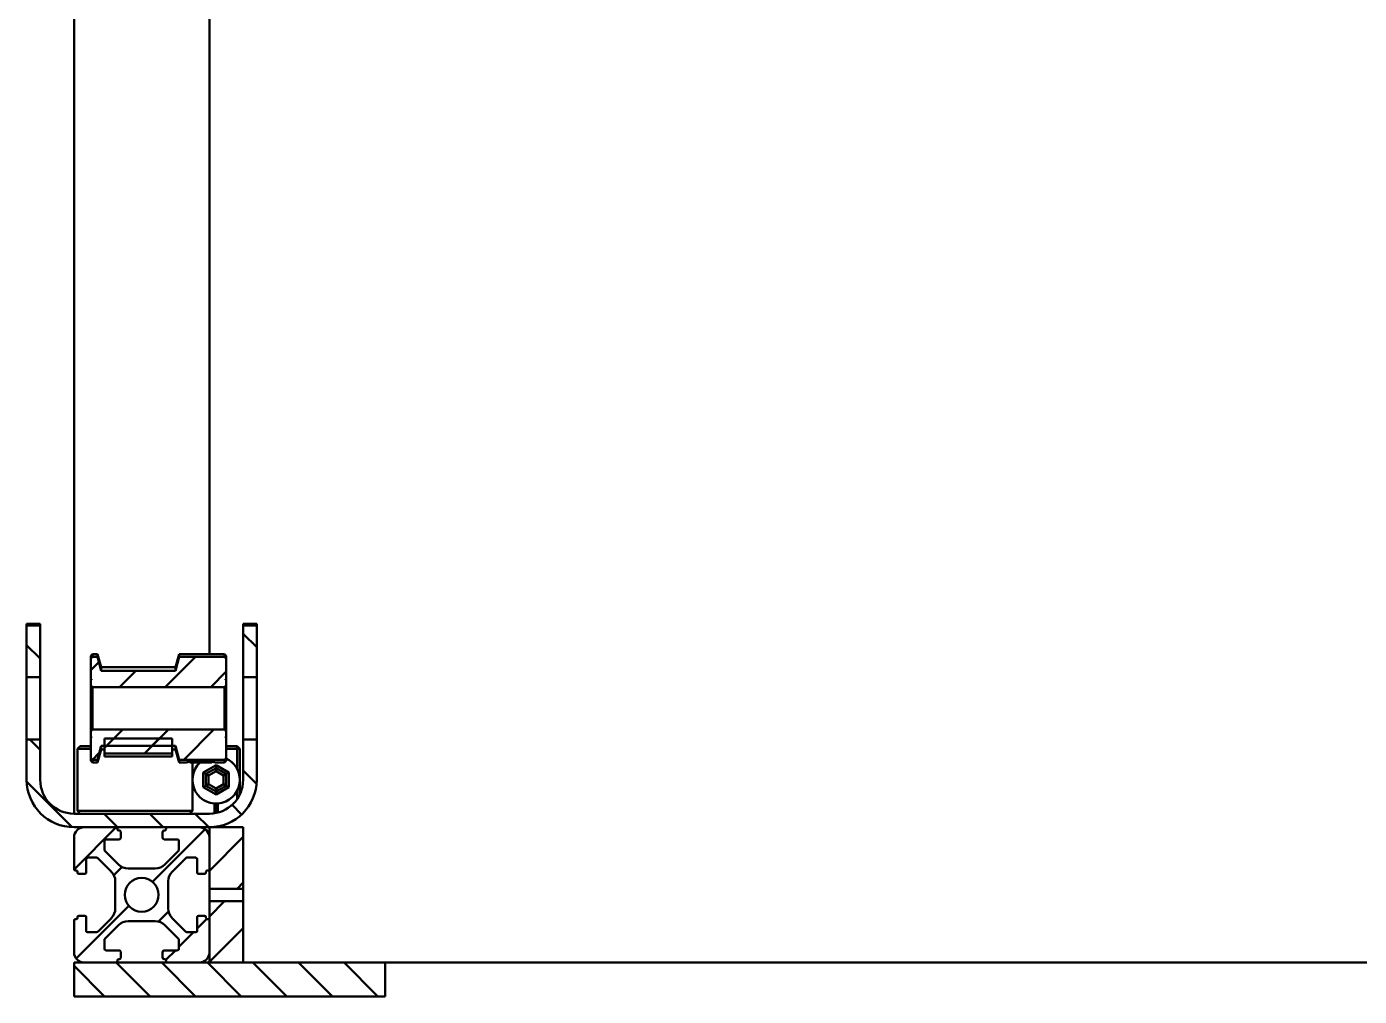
# Model space of a CAD drawing. Header units: millimetres. Extents: x -1615 to 4166, y 5 to 3174.
# Drawn here: x 1399.1 to 1530.4, y 1894.4 to 1990 of the extents above; entities that cross this region are included whole.
import ezdxf

# ---------------------------------------------------------------- set-up
doc = ezdxf.new("R2010")
doc.units = ezdxf.units.MM
doc.header["$LTSCALE"] = 0.25
doc.layers.add('Net dam', color=7, linetype='Continuous', lineweight=50)
pattern_1 = [(45, (1194.741, 1787.6924), (-2.245064, 2.245064), [])]
pattern_2 = [(135, (1194.741, 1787.6924), (-2.245064, -2.245064), [])]

msp = doc.modelspace()

# ---------------------------------------------------------------- hatches: boundary and pattern name
at = {"layer": 'Net dam'}
h = msp.add_hatch(dxfattribs=at)
h.set_pattern_fill('ANSI31', color=256, angle=90, style=0)
h.set_pattern_definition(pattern_2)
h.paths.add_polyline_path([(1399.131, 1925.896), (1400.465, 1925.896), (1400.465, 1930.983), (1399.131, 1930.983)], flags=0)
h = msp.add_hatch(dxfattribs=at)
h.set_pattern_fill('ANSI31', color=256, angle=90, style=0)
h.set_pattern_definition(pattern_2)
h.paths.add_polyline_path([(1421.798, 1930.983), (1420.465, 1930.983), (1420.465, 1925.896), (1421.798, 1925.896)], flags=0)
h = msp.add_hatch(dxfattribs=at)
h.set_pattern_fill('ANSI31', color=256, style=0)
h.set_pattern_definition(pattern_1)
edge = h.paths.add_edge_path(flags=0)
edge.add_line((1418.631, 1927.885), (1414.144, 1927.885))
edge.add_spline(control_points=[(1414.144, 1927.885), (1414.026, 1927.425), (1413.911, 1926.964), (1413.798, 1926.503)], knot_values=[0.0103388, 0.0103388, 0.0103388, 0.0103388, 0.0124744, 0.0124744, 0.0124744, 0.0124744], weights=[1, 1, 1, 1], degree=3, periodic=0)
edge.add_line((1413.798, 1926.503), (1413.798, 1926.519))
edge.add_line((1413.798, 1926.519), (1406.465, 1926.519))
edge.add_line((1406.465, 1926.519), (1406.465, 1926.503))
edge.add_spline(control_points=[(1406.465, 1926.503), (1406.352, 1926.964), (1406.236, 1927.425), (1406.119, 1927.885)], knot_values=[0.0236315, 0.0236315, 0.0236315, 0.0236315, 0.0257506, 0.0257506, 0.0257506, 0.0257506], weights=[1, 1, 1, 1], degree=3, periodic=0)
edge.add_line((1406.119, 1927.885), (1405.631, 1927.885))
edge.add_spline(control_points=[(1405.631, 1927.885), (1405.576, 1927.826), (1405.52, 1927.768), (1405.465, 1927.709)], knot_values=[0.0137339, 0.0137339, 0.0137339, 0.0137339, 0.0140973, 0.0140973, 0.0140973, 0.0140973], weights=[1, 1, 1, 1], degree=3, periodic=0)
edge.add_line((1405.465, 1927.709), (1405.465, 1925.705))
edge.add_line((1405.465, 1925.705), (1405.531, 1925.705))
edge.add_line((1405.531, 1925.705), (1405.531, 1925.628))
edge.add_line((1405.531, 1925.628), (1405.465, 1925.628))
edge.add_line((1405.465, 1925.628), (1405.465, 1925.11))
edge.add_spline(control_points=[(1405.465, 1925.11), (1405.521, 1925.04), (1405.577, 1924.971), (1405.631, 1924.9)], knot_values=[0.00756, 0.00756, 0.00756, 0.00756, 0.0079628, 0.0079628, 0.0079628, 0.0079628], weights=[1, 1, 1, 1], degree=3, periodic=0)
edge.add_line((1405.631, 1924.9), (1418.631, 1924.9))
edge.add_spline(control_points=[(1418.631, 1924.9), (1418.686, 1924.971), (1418.742, 1925.04), (1418.798, 1925.11)], knot_values=[0.0150009, 0.0150009, 0.0150009, 0.0150009, 0.0154025, 0.0154025, 0.0154025, 0.0154025], weights=[1, 1, 1, 1], degree=3, periodic=0)
edge.add_line((1418.798, 1925.11), (1418.798, 1925.628))
edge.add_line((1418.798, 1925.628), (1418.731, 1925.628))
edge.add_line((1418.731, 1925.628), (1418.731, 1925.705))
edge.add_line((1418.731, 1925.705), (1418.798, 1925.705))
edge.add_line((1418.798, 1925.705), (1418.798, 1927.709))
edge.add_spline(control_points=[(1418.798, 1927.709), (1418.743, 1927.768), (1418.687, 1927.826), (1418.631, 1927.885)], knot_values=[0.0323629, 0.0323629, 0.0323629, 0.0323629, 0.0327253, 0.0327253, 0.0327253, 0.0327253], weights=[1, 1, 1, 1], degree=3, periodic=0)
h = msp.add_hatch(dxfattribs=at)
h.set_pattern_fill('ANSI31', color=256, style=0)
h.set_pattern_definition(pattern_1)
edge = h.paths.add_edge_path(flags=0)
edge.add_line((1413.798, 1919.118), (1413.798, 1919.134))
edge.add_spline(control_points=[(1413.798, 1919.134), (1413.911, 1918.673), (1414.026, 1918.212), (1414.144, 1917.752)], knot_values=[0.0236315, 0.0236315, 0.0236315, 0.0236315, 0.0257506, 0.0257506, 0.0257506, 0.0257506], weights=[1, 1, 1, 1], degree=3, periodic=0)
edge.add_line((1414.144, 1917.752), (1418.631, 1917.752))
edge.add_spline(control_points=[(1418.631, 1917.752), (1418.687, 1917.811), (1418.743, 1917.869), (1418.798, 1917.928)], knot_values=[0.0137339, 0.0137339, 0.0137339, 0.0137339, 0.0140973, 0.0140973, 0.0140973, 0.0140973], weights=[1, 1, 1, 1], degree=3, periodic=0)
edge.add_line((1418.798, 1917.928), (1418.798, 1919.932))
edge.add_line((1418.798, 1919.932), (1418.731, 1919.932))
edge.add_line((1418.731, 1919.932), (1418.731, 1920.009))
edge.add_line((1418.731, 1920.009), (1418.798, 1920.009))
edge.add_line((1418.798, 1920.009), (1418.798, 1920.527))
edge.add_spline(control_points=[(1418.798, 1920.527), (1418.742, 1920.597), (1418.686, 1920.666), (1418.631, 1920.737)], knot_values=[0.00756, 0.00756, 0.00756, 0.00756, 0.0079628, 0.0079628, 0.0079628, 0.0079628], weights=[1, 1, 1, 1], degree=3, periodic=0)
edge.add_line((1418.631, 1920.737), (1405.631, 1920.737))
edge.add_spline(control_points=[(1405.631, 1920.737), (1405.577, 1920.666), (1405.521, 1920.597), (1405.465, 1920.527)], knot_values=[0.0150009, 0.0150009, 0.0150009, 0.0150009, 0.0154025, 0.0154025, 0.0154025, 0.0154025], weights=[1, 1, 1, 1], degree=3, periodic=0)
edge.add_line((1405.465, 1920.527), (1405.465, 1920.009))
edge.add_line((1405.465, 1920.009), (1405.531, 1920.009))
edge.add_line((1405.531, 1920.009), (1405.531, 1919.932))
edge.add_line((1405.531, 1919.932), (1405.465, 1919.932))
edge.add_line((1405.465, 1919.932), (1405.465, 1917.928))
edge.add_spline(control_points=[(1405.465, 1917.928), (1405.52, 1917.869), (1405.576, 1917.811), (1405.631, 1917.752)], knot_values=[0.0323629, 0.0323629, 0.0323629, 0.0323629, 0.0327253, 0.0327253, 0.0327253, 0.0327253], weights=[1, 1, 1, 1], degree=3, periodic=0)
edge.add_line((1405.631, 1917.752), (1406.119, 1917.752))
edge.add_spline(control_points=[(1406.119, 1917.752), (1406.236, 1918.212), (1406.352, 1918.673), (1406.465, 1919.134)], knot_values=[0.0103388, 0.0103388, 0.0103388, 0.0103388, 0.0124744, 0.0124744, 0.0124744, 0.0124744], weights=[1, 1, 1, 1], degree=3, periodic=0)
edge.add_line((1406.465, 1919.134), (1406.465, 1919.118))
edge.add_line((1406.465, 1919.118), (1413.798, 1919.118))
h = msp.add_hatch(dxfattribs=at)
h.set_pattern_fill('ANSI31', color=256, style=0)
h.set_pattern_definition(pattern_1)
h.paths.add_polyline_path([(1413.465, 1918.38), (1413.465, 1919.846), (1406.798, 1919.846), (1406.798, 1918.38)], flags=0)
h = msp.add_hatch(dxfattribs=at)
h.set_pattern_fill('ANSI31', color=256, angle=90, style=0)
h.set_pattern_definition(pattern_2)
edge = h.paths.add_edge_path(flags=0)
edge.add_line((1421.798, 1919.741), (1420.465, 1919.741))
edge.add_line((1420.465, 1919.741), (1420.465, 1915.768))
edge.add_arc((1417.131, 1915.768), 3.333, 270, 360, ccw=False)
edge.add_line((1417.131, 1912.435), (1403.798, 1912.435))
edge.add_arc((1403.798, 1915.768), 3.333, 180, 270, ccw=False)
edge.add_line((1400.465, 1915.768), (1400.465, 1919.741))
edge.add_line((1400.465, 1919.741), (1399.131, 1919.741))
edge.add_line((1399.131, 1919.741), (1399.131, 1915.768))
edge.add_arc((1403.798, 1915.768), 4.667, 180, 270)
edge.add_line((1403.798, 1911.102), (1417.131, 1911.102))
edge.add_arc((1417.131, 1915.768), 4.667, 270, 360)
edge.add_line((1421.798, 1915.768), (1421.798, 1919.741))
h = msp.add_hatch(dxfattribs=at)
h.set_pattern_fill('ANSI31', color=256, style=0)
h.set_pattern_definition(pattern_1)
edge = h.paths.add_edge_path(flags=0)
edge.add_arc((1406.036, 1900.902), 0.133, 270, 315, ccw=False)
edge.add_line((1406.036, 1900.768), (1405.131, 1900.768))
edge.add_arc((1405.131, 1900.902), 0.133, 180, 270, ccw=False)
edge.add_line((1404.998, 1900.902), (1404.998, 1902.235))
edge.add_arc((1404.865, 1902.235), 0.133, 0, 90)
edge.add_line((1404.865, 1902.368), (1404.265, 1902.368))
edge.add_arc((1404.265, 1902.235), 0.133, 90, 180)
edge.add_line((1404.131, 1902.235), (1404.131, 1902.168))
edge.add_arc((1403.998, 1902.168), 0.133, 270, 360, ccw=False)
edge.add_line((1403.998, 1902.035), (1403.931, 1902.035))
edge.add_arc((1403.931, 1901.902), 0.133, 90, 180)
edge.add_line((1403.798, 1901.902), (1403.798, 1898.768))
edge.add_arc((1404.798, 1898.768), 1, 180, 270)
edge.add_line((1404.798, 1897.768), (1407.931, 1897.768))
edge.add_arc((1407.931, 1897.902), 0.133, 270, 360)
edge.add_line((1408.065, 1897.902), (1408.065, 1897.968))
edge.add_arc((1408.198, 1897.968), 0.133, 90, 180, ccw=False)
edge.add_line((1408.198, 1898.102), (1408.265, 1898.102))
edge.add_arc((1408.265, 1898.235), 0.133, 270, 360)
edge.add_line((1408.398, 1898.235), (1408.398, 1898.835))
edge.add_arc((1408.265, 1898.835), 0.133, 0, 90)
edge.add_line((1408.265, 1898.968), (1406.931, 1898.968))
edge.add_arc((1406.931, 1899.102), 0.133, 180, 270, ccw=False)
edge.add_line((1406.798, 1899.102), (1406.798, 1900.006))
edge.add_arc((1406.931, 1900.006), 0.133, 135, 180, ccw=False)
edge.add_line((1406.837, 1900.1), (1408.181, 1901.445))
edge.add_arc((1409.124, 1900.502), 1.333, 90, 135, ccw=False)
edge.add_line((1409.124, 1901.835), (1411.805, 1901.835))
edge.add_arc((1411.805, 1900.502), 1.333, 45, 90, ccw=False)
edge.add_line((1412.748, 1901.445), (1414.092, 1900.1))
edge.add_arc((1413.998, 1900.006), 0.133, 0, 45, ccw=False)
edge.add_line((1414.131, 1900.006), (1414.131, 1899.102))
edge.add_arc((1413.998, 1899.102), 0.133, 270, 360, ccw=False)
edge.add_line((1413.998, 1898.968), (1412.665, 1898.968))
edge.add_arc((1412.665, 1898.835), 0.133, 90, 180)
edge.add_line((1412.531, 1898.835), (1412.531, 1898.235))
edge.add_arc((1412.665, 1898.235), 0.133, 180, 270)
edge.add_line((1412.665, 1898.102), (1412.731, 1898.102))
edge.add_arc((1412.731, 1897.968), 0.133, 0, 90, ccw=False)
edge.add_line((1412.865, 1897.968), (1412.865, 1897.902))
edge.add_arc((1412.998, 1897.902), 0.133, 180, 270)
edge.add_line((1412.998, 1897.768), (1416.131, 1897.768))
edge.add_arc((1416.131, 1898.768), 1, 270, 360)
edge.add_line((1417.131, 1898.768), (1417.131, 1901.902))
edge.add_arc((1416.998, 1901.902), 0.133, 0, 90)
edge.add_line((1416.998, 1902.035), (1416.931, 1902.035))
edge.add_arc((1416.931, 1902.168), 0.133, 180, 270, ccw=False)
edge.add_line((1416.798, 1902.168), (1416.798, 1902.235))
edge.add_arc((1416.665, 1902.235), 0.133, 0, 90)
edge.add_line((1416.665, 1902.368), (1416.065, 1902.368))
edge.add_arc((1416.065, 1902.235), 0.133, 90, 180)
edge.add_line((1415.931, 1902.235), (1415.931, 1900.902))
edge.add_arc((1415.798, 1900.902), 0.133, 270, 360, ccw=False)
edge.add_line((1415.798, 1900.768), (1414.894, 1900.768))
edge.add_arc((1414.894, 1900.902), 0.133, 225, 270, ccw=False)
edge.add_line((1414.8, 1900.807), (1413.455, 1902.152))
edge.add_arc((1414.398, 1903.094), 1.333, 180, 225, ccw=False)
edge.add_line((1413.065, 1903.094), (1413.065, 1905.776))
edge.add_arc((1414.398, 1905.776), 1.333, 135, 180, ccw=False)
edge.add_line((1413.455, 1906.718), (1414.8, 1908.063))
edge.add_arc((1414.894, 1907.968), 0.133, 90, 135, ccw=False)
edge.add_line((1414.894, 1908.102), (1415.798, 1908.102))
edge.add_arc((1415.798, 1907.968), 0.133, 0, 90, ccw=False)
edge.add_line((1415.931, 1907.968), (1415.931, 1906.635))
edge.add_arc((1416.065, 1906.635), 0.133, 180, 270)
edge.add_line((1416.065, 1906.502), (1416.665, 1906.502))
edge.add_arc((1416.665, 1906.635), 0.133, 270, 360)
edge.add_line((1416.798, 1906.635), (1416.798, 1906.702))
edge.add_arc((1416.931, 1906.702), 0.133, 90, 180, ccw=False)
edge.add_line((1416.931, 1906.835), (1416.998, 1906.835))
edge.add_arc((1416.998, 1906.968), 0.133, 270, 360)
edge.add_line((1417.131, 1906.968), (1417.131, 1910.102))
edge.add_arc((1416.131, 1910.102), 1, 0, 90)
edge.add_line((1416.131, 1911.102), (1412.998, 1911.102))
edge.add_arc((1412.998, 1910.968), 0.133, 90, 180)
edge.add_line((1412.865, 1910.968), (1412.865, 1910.902))
edge.add_arc((1412.731, 1910.902), 0.133, 270, 360, ccw=False)
edge.add_line((1412.731, 1910.768), (1412.665, 1910.768))
edge.add_arc((1412.665, 1910.635), 0.133, 90, 180)
edge.add_line((1412.531, 1910.635), (1412.531, 1910.035))
edge.add_arc((1412.665, 1910.035), 0.133, 180, 270)
edge.add_line((1412.665, 1909.902), (1413.998, 1909.902))
edge.add_arc((1413.998, 1909.768), 0.133, 0, 90, ccw=False)
edge.add_line((1414.131, 1909.768), (1414.131, 1908.864))
edge.add_arc((1413.998, 1908.864), 0.133, 315, 360, ccw=False)
edge.add_line((1414.092, 1908.77), (1412.748, 1907.426))
edge.add_arc((1411.805, 1908.368), 1.333, 270, 315, ccw=False)
edge.add_line((1411.805, 1907.035), (1409.124, 1907.035))
edge.add_arc((1409.124, 1908.368), 1.333, 225, 270, ccw=False)
edge.add_line((1408.181, 1907.426), (1406.837, 1908.77))
edge.add_arc((1406.931, 1908.864), 0.133, 180, 225, ccw=False)
edge.add_line((1406.798, 1908.864), (1406.798, 1909.768))
edge.add_arc((1406.931, 1909.768), 0.133, 90, 180, ccw=False)
edge.add_line((1406.931, 1909.902), (1408.265, 1909.902))
edge.add_arc((1408.265, 1910.035), 0.133, 270, 360)
edge.add_line((1408.398, 1910.035), (1408.398, 1910.635))
edge.add_arc((1408.265, 1910.635), 0.133, 0, 90)
edge.add_line((1408.265, 1910.768), (1408.198, 1910.768))
edge.add_arc((1408.198, 1910.902), 0.133, 180, 270, ccw=False)
edge.add_line((1408.065, 1910.902), (1408.065, 1910.968))
edge.add_arc((1407.931, 1910.968), 0.133, 0, 90)
edge.add_line((1407.931, 1911.102), (1404.798, 1911.102))
edge.add_arc((1404.798, 1910.102), 1, 90, 180)
edge.add_line((1403.798, 1910.102), (1403.798, 1906.968))
edge.add_arc((1403.931, 1906.968), 0.133, 180, 270)
edge.add_line((1403.931, 1906.835), (1403.998, 1906.835))
edge.add_arc((1403.998, 1906.702), 0.133, 0, 90, ccw=False)
edge.add_line((1404.131, 1906.702), (1404.131, 1906.635))
edge.add_arc((1404.265, 1906.635), 0.133, 180, 270)
edge.add_line((1404.265, 1906.502), (1404.865, 1906.502))
edge.add_arc((1404.865, 1906.635), 0.133, 270, 360)
edge.add_line((1404.998, 1906.635), (1404.998, 1907.968))
edge.add_arc((1405.131, 1907.968), 0.133, 90, 180, ccw=False)
edge.add_line((1405.131, 1908.102), (1406.036, 1908.102))
edge.add_arc((1406.036, 1907.968), 0.133, 45, 90, ccw=False)
edge.add_line((1406.13, 1908.063), (1407.474, 1906.718))
edge.add_arc((1406.531, 1905.776), 1.333, 0, 45, ccw=False)
edge.add_line((1407.865, 1905.776), (1407.865, 1903.094))
edge.add_arc((1406.531, 1903.094), 1.333, 315, 360, ccw=False)
edge.add_line((1407.474, 1902.152), (1406.13, 1900.807))
edge = h.paths.add_edge_path(flags=0)
edge.add_arc((1410.465, 1904.435), 1.667, 0, 360)
h = msp.add_hatch(dxfattribs=at)
h.set_pattern_fill('ANSI31', color=256, style=0)
h.set_pattern_definition(pattern_1)
h.paths.add_polyline_path([(1420.465, 1911.102), (1417.131, 1911.102), (1417.131, 1905.046), (1420.465, 1905.046)], flags=0)
h = msp.add_hatch(dxfattribs=at)
h.set_pattern_fill('ANSI31', color=256, style=0)
h.set_pattern_definition(pattern_1)
h.paths.add_polyline_path([(1417.131, 1897.768), (1420.465, 1897.768), (1420.465, 1903.824), (1417.131, 1903.824)], flags=0)
h = msp.add_hatch(dxfattribs=at)
h.set_pattern_fill('ANSI31', color=256, angle=90, style=0)
h.set_pattern_definition(pattern_2)
h.paths.add_polyline_path([(1434.452, 1897.768), (1403.798, 1897.768), (1403.798, 1894.435), (1434.452, 1894.435)], flags=0)

# ---------------------------------------------------------------- linework, layer by layer
for p, q in [((1403.798, 2063.088), (1403.798, 1912.435)), ((1417.131, 2063.088), (1417.131, 1928.152)), ((1400.465, 1931.152), (1399.131, 1931.152)), ((1399.131, 1930.983), (1399.131, 1931.152)), ((1400.465, 1930.983), (1399.131, 1930.983)), ((1399.131, 1925.896), (1399.131, 1930.983)), ((1400.465, 1930.983), (1400.465, 1931.152)), ((1400.465, 1925.896), (1400.465, 1930.983)), ((1421.798, 1931.152), (1420.465, 1931.152)), ((1420.465, 1930.983), (1420.465, 1931.152)), ((1421.798, 1930.983), (1420.465, 1930.983)), ((1420.465, 1930.983), (1420.465, 1925.896)), ((1421.798, 1930.983), (1421.798, 1931.152)), ((1421.798, 1930.983), (1421.798, 1925.896)), ((1405.631, 1928.152), (1405.465, 1927.985)), ((1405.465, 1927.709), (1405.465, 1927.985)), ((1405.631, 1927.885), (1405.465, 1927.709)), ((1405.465, 1927.709), (1405.465, 1925.705)), ((1406.119, 1928.152), (1405.631, 1928.152)), ((1405.631, 1927.885), (1405.631, 1928.152)), ((1406.119, 1927.885), (1405.631, 1927.885)), ((1406.465, 1926.863), (1406.119, 1928.152)), ((1406.119, 1928.152), (1406.119, 1927.885)), ((1406.465, 1926.503), (1406.119, 1927.885)), ((1414.144, 1928.152), (1413.798, 1926.863)), ((1414.144, 1927.885), (1413.798, 1926.503)), ((1418.631, 1928.152), (1414.144, 1928.152)), ((1414.144, 1928.152), (1414.144, 1927.885)), ((1418.631, 1927.885), (1414.144, 1927.885)), ((1418.798, 1927.985), (1418.631, 1928.152)), ((1418.631, 1927.885), (1418.631, 1928.152)), ((1418.798, 1927.709), (1418.631, 1927.885)), ((1418.798, 1927.709), (1418.798, 1927.985)), ((1418.798, 1925.705), (1418.798, 1927.709)), ((1413.798, 1926.863), (1406.465, 1926.863)), ((1406.465, 1926.819), (1406.465, 1926.774)), ((1406.465, 1926.513), (1406.465, 1926.774)), ((1406.465, 1926.519), (1406.465, 1926.503)), ((1413.798, 1926.519), (1406.465, 1926.519)), ((1413.798, 1926.819), (1413.798, 1926.863)), ((1413.798, 1926.774), (1413.798, 1926.513)), ((1413.798, 1926.519), (1413.798, 1926.503)), ((1399.131, 1925.896), (1400.465, 1925.896)), ((1399.131, 1925.896), (1399.131, 1919.741)), ((1400.465, 1925.896), (1400.465, 1919.741)), ((1405.531, 1925.705), (1405.465, 1925.705)), ((1405.465, 1925.628), (1405.465, 1925.705)), ((1405.465, 1925.628), (1405.465, 1925.11)), ((1405.531, 1925.628), (1405.465, 1925.628)), ((1405.631, 1924.9), (1405.465, 1925.11)), ((1405.465, 1920.527), (1405.465, 1925.11)), ((1405.531, 1925.705), (1405.531, 1925.628)), ((1418.798, 1925.11), (1418.631, 1924.9)), ((1418.798, 1925.705), (1418.731, 1925.705)), ((1418.731, 1925.628), (1418.731, 1925.705)), ((1418.798, 1925.628), (1418.731, 1925.628)), ((1418.798, 1925.705), (1418.798, 1925.628)), ((1418.798, 1925.11), (1418.798, 1925.628)), ((1418.798, 1925.11), (1418.798, 1920.527)), ((1420.465, 1925.896), (1421.798, 1925.896)), ((1420.465, 1925.896), (1420.465, 1919.741)), ((1421.798, 1925.896), (1421.798, 1919.741)), ((1418.631, 1924.9), (1405.631, 1924.9)), ((1405.631, 1920.737), (1405.631, 1924.9)), ((1418.631, 1924.9), (1418.631, 1920.719)), ((1405.465, 1920.527), (1405.631, 1920.737)), ((1405.465, 1920.527), (1405.465, 1920.009)), ((1405.465, 1919.932), (1405.465, 1920.009)), ((1405.465, 1920.009), (1405.531, 1920.009)), ((1405.465, 1919.932), (1405.531, 1919.932)), ((1405.465, 1919.932), (1405.465, 1917.928)), ((1405.531, 1920.009), (1405.531, 1919.932)), ((1405.631, 1920.737), (1418.631, 1920.737)), ((1406.798, 1919.846), (1406.798, 1918.38)), ((1413.465, 1919.846), (1406.798, 1919.846)), ((1413.465, 1918.38), (1413.465, 1919.846)), ((1418.631, 1920.737), (1418.798, 1920.527)), ((1418.731, 1920.009), (1418.798, 1920.009)), ((1418.731, 1919.932), (1418.731, 1920.009)), ((1418.731, 1919.932), (1418.798, 1919.932)), ((1418.798, 1920.009), (1418.798, 1920.527)), ((1418.798, 1920.009), (1418.798, 1919.932)), ((1418.798, 1917.928), (1418.798, 1919.932)), ((1400.465, 1919.741), (1399.131, 1919.741)), ((1399.131, 1915.768), (1399.131, 1919.741)), ((1400.465, 1915.768), (1400.465, 1919.741)), ((1404.398, 1919.102), (1404.131, 1918.835)), ((1404.291, 1918.835), (1404.131, 1918.835)), ((1404.131, 1912.702), (1404.131, 1918.835)), ((1405.465, 1918.835), (1404.291, 1918.835)), ((1404.398, 1919.102), (1404.545, 1919.102)), ((1404.545, 1919.102), (1405.465, 1919.102)), ((1406.119, 1917.752), (1406.465, 1919.134)), ((1406.119, 1917.485), (1406.465, 1918.774)), ((1406.465, 1919.134), (1406.465, 1919.118)), ((1406.465, 1919.124), (1406.465, 1918.863)), ((1406.465, 1919.118), (1413.798, 1919.118)), ((1406.465, 1918.774), (1406.798, 1918.774)), ((1413.465, 1918.774), (1413.798, 1918.774)), ((1413.798, 1919.134), (1414.144, 1917.752)), ((1413.798, 1919.134), (1413.798, 1919.118)), ((1413.798, 1919.124), (1413.798, 1918.863)), ((1413.798, 1918.774), (1414.144, 1917.485)), ((1418.798, 1919.102), (1419.865, 1919.102)), ((1419.865, 1918.835), (1418.798, 1918.835)), ((1419.865, 1918.835), (1419.865, 1919.102)), ((1420.131, 1918.835), (1419.865, 1919.102)), ((1419.865, 1916.852), (1419.865, 1918.835)), ((1419.865, 1918.835), (1420.131, 1918.835)), ((1420.131, 1918.835), (1420.131, 1914.315)), ((1421.798, 1919.741), (1420.465, 1919.741)), ((1420.465, 1919.741), (1420.465, 1915.768)), ((1421.798, 1919.741), (1421.798, 1915.768)), ((1405.465, 1917.928), (1405.631, 1917.752)), ((1405.465, 1917.652), (1405.465, 1917.928)), ((1405.465, 1917.652), (1405.631, 1917.485)), ((1405.631, 1917.485), (1405.631, 1917.752)), ((1405.631, 1917.752), (1406.119, 1917.752)), ((1405.631, 1917.485), (1406.119, 1917.485)), ((1406.119, 1917.752), (1406.119, 1917.485)), ((1406.798, 1918.38), (1413.465, 1918.38)), ((1406.798, 1918.38), (1406.798, 1918.077)), ((1406.798, 1918.077), (1413.465, 1918.077)), ((1413.465, 1918.38), (1413.465, 1918.077)), ((1414.144, 1917.752), (1414.144, 1917.485)), ((1414.144, 1917.752), (1418.631, 1917.752)), ((1414.144, 1917.485), (1414.876, 1917.485)), ((1415.276, 1917.647), (1415.127, 1917.561)), ((1415.135, 1917.547), (1415.231, 1917.479)), ((1415.231, 1917.479), (1417.363, 1917.479)), ((1415.465, 1912.702), (1415.465, 1917.479)), ((1416.538, 1916.496), (1417.798, 1917.223)), ((1417.326, 1917.468), (1417.346, 1917.479)), ((1417.363, 1917.479), (1417.396, 1917.503)), ((1417.742, 1917.485), (1418.631, 1917.485)), ((1417.798, 1917.223), (1419.058, 1916.496)), ((1417.798, 1916.923), (1417.798, 1917.223)), ((1418.631, 1917.752), (1418.798, 1917.928)), ((1418.631, 1917.485), (1418.631, 1917.752)), ((1418.631, 1917.485), (1418.798, 1917.652)), ((1418.798, 1917.652), (1418.798, 1917.928)), ((1416.538, 1915.041), (1416.538, 1916.496)), ((1416.798, 1916.346), (1416.538, 1916.496)), ((1417.798, 1916.923), (1416.798, 1916.346)), ((1416.798, 1916.346), (1416.798, 1915.191)), ((1417.058, 1916.196), (1416.798, 1916.346)), ((1417.798, 1916.623), (1417.058, 1916.196)), ((1417.058, 1916.196), (1417.058, 1915.341)), ((1418.798, 1916.346), (1417.798, 1916.923)), ((1417.798, 1916.923), (1417.798, 1916.623)), ((1418.538, 1916.196), (1417.798, 1916.623)), ((1418.798, 1916.346), (1418.538, 1916.196)), ((1418.538, 1915.341), (1418.538, 1916.196)), ((1418.798, 1916.346), (1419.058, 1916.496)), ((1418.798, 1915.191), (1418.798, 1916.346)), ((1419.058, 1916.496), (1419.058, 1915.041)), ((1416.538, 1915.041), (1416.798, 1915.191)), ((1417.798, 1914.313), (1416.538, 1915.041)), ((1417.058, 1915.341), (1416.798, 1915.191)), ((1416.798, 1915.191), (1417.798, 1914.614)), ((1417.058, 1915.341), (1417.798, 1914.914)), ((1417.798, 1914.914), (1418.538, 1915.341)), ((1417.798, 1914.614), (1418.798, 1915.191)), ((1419.058, 1915.041), (1417.798, 1914.313)), ((1417.798, 1914.914), (1417.798, 1914.614)), ((1417.798, 1914.313), (1417.798, 1914.614)), ((1418.798, 1915.191), (1418.538, 1915.341)), ((1419.058, 1915.041), (1418.798, 1915.191)), ((1419.865, 1913.861), (1419.865, 1914.685)), ((1417.644, 1913.44), (1417.644, 1912.475)), ((1417.798, 1913.435), (1417.798, 1912.502)), ((1417.952, 1913.44), (1417.952, 1912.538)), ((1417.131, 1912.435), (1403.798, 1912.435)), ((1404.131, 1912.702), (1404.291, 1912.702)), ((1404.398, 1912.435), (1404.131, 1912.702)), ((1404.291, 1912.702), (1407.291, 1912.702)), ((1407.291, 1912.702), (1413.638, 1912.702)), ((1413.638, 1912.702), (1415.465, 1912.702)), ((1415.465, 1912.702), (1415.185, 1912.435)), ((1417.131, 1911.102), (1403.798, 1911.102)), ((1404.798, 1911.102), (1407.931, 1911.102)), ((1408.065, 1910.968), (1408.065, 1910.902)), ((1408.198, 1910.768), (1408.265, 1910.768)), ((1408.398, 1910.635), (1408.398, 1910.035)), ((1412.531, 1910.035), (1412.531, 1910.635)), ((1412.665, 1910.768), (1412.731, 1910.768)), ((1412.865, 1910.902), (1412.865, 1910.968)), ((1412.998, 1911.102), (1416.131, 1911.102)), ((1417.131, 1905.046), (1417.131, 1911.102)), ((1417.131, 1911.102), (1420.465, 1911.102)), ((1417.798, 1911.15), (1417.798, 1911.102)), ((1420.465, 1905.046), (1420.465, 1911.102)), ((1403.798, 1906.968), (1403.798, 1910.102)), ((1406.798, 1909.768), (1406.798, 1908.864)), ((1408.265, 1909.902), (1406.931, 1909.902)), ((1413.998, 1909.902), (1412.665, 1909.902)), ((1414.131, 1908.864), (1414.131, 1909.768)), ((1417.131, 1910.102), (1417.131, 1906.968)), ((1404.998, 1907.968), (1404.998, 1906.635)), ((1406.036, 1908.102), (1405.131, 1908.102)), ((1407.474, 1906.718), (1406.13, 1908.063)), ((1406.837, 1908.77), (1408.181, 1907.426)), ((1412.748, 1907.426), (1414.092, 1908.77)), ((1414.8, 1908.063), (1413.455, 1906.718)), ((1415.798, 1908.102), (1414.894, 1908.102)), ((1415.931, 1906.635), (1415.931, 1907.968)), ((1403.998, 1906.835), (1403.931, 1906.835)), ((1404.131, 1906.635), (1404.131, 1906.702)), ((1409.124, 1907.035), (1411.805, 1907.035)), ((1416.798, 1906.702), (1416.798, 1906.635)), ((1416.998, 1906.835), (1416.931, 1906.835)), ((1404.865, 1906.502), (1404.265, 1906.502)), ((1407.865, 1903.094), (1407.865, 1905.776)), ((1413.065, 1905.776), (1413.065, 1903.094)), ((1416.665, 1906.502), (1416.065, 1906.502)), ((1417.131, 1905.046), (1420.465, 1905.046)), ((1417.131, 1903.824), (1417.131, 1905.046)), ((1420.465, 1903.824), (1420.465, 1905.046)), ((1420.465, 1903.824), (1417.131, 1903.824)), ((1417.131, 1897.768), (1417.131, 1903.824)), ((1420.465, 1897.768), (1420.465, 1903.824)), ((1403.798, 1898.768), (1403.798, 1901.902)), ((1403.931, 1902.035), (1403.998, 1902.035)), ((1404.131, 1902.168), (1404.131, 1902.235)), ((1404.265, 1902.368), (1404.865, 1902.368)), ((1404.998, 1902.235), (1404.998, 1900.902)), ((1406.13, 1900.807), (1407.474, 1902.152)), ((1408.181, 1901.445), (1406.837, 1900.1)), ((1411.805, 1901.835), (1409.124, 1901.835)), ((1414.092, 1900.1), (1412.748, 1901.445)), ((1413.455, 1902.152), (1414.8, 1900.807)), ((1415.931, 1900.902), (1415.931, 1902.235)), ((1416.065, 1902.368), (1416.665, 1902.368)), ((1416.798, 1902.235), (1416.798, 1902.168)), ((1416.931, 1902.035), (1416.998, 1902.035)), ((1417.131, 1901.902), (1417.131, 1898.768)), ((1405.131, 1900.768), (1406.036, 1900.768)), ((1414.894, 1900.768), (1415.798, 1900.768)), ((1406.798, 1900.006), (1406.798, 1899.102)), ((1406.931, 1898.968), (1408.265, 1898.968)), ((1408.398, 1898.835), (1408.398, 1898.235)), ((1412.531, 1898.235), (1412.531, 1898.835)), ((1412.665, 1898.968), (1413.998, 1898.968)), ((1414.131, 1899.102), (1414.131, 1900.006)), ((1403.798, 1897.768), (1434.452, 1897.768)), ((1403.798, 1897.768), (1403.798, 1894.435)), ((1407.931, 1897.768), (1404.798, 1897.768)), ((1408.065, 1897.968), (1408.065, 1897.902)), ((1408.265, 1898.102), (1408.198, 1898.102)), ((1412.731, 1898.102), (1412.665, 1898.102)), ((1412.865, 1897.902), (1412.865, 1897.968)), ((1416.131, 1897.768), (1412.998, 1897.768)), ((1420.465, 1897.768), (1417.131, 1897.768)), ((1434.452, 1894.435), (1434.452, 1897.768)), ((1677.144, 1897.768), (1434.452, 1897.768)), ((1403.798, 1894.435), (1434.452, 1894.435))]:
    msp.add_line(p, q, dxfattribs=at)
msp.add_circle((1410.465, 1904.435), 1.667, dxfattribs=at)
for centre, radius, start, end in [((1417.798, 1915.768), 2.333, 132.83481, 0), ((1417.798, 1915.768), 2.333, 0, 64.62307), ((1403.798, 1915.768), 4.667, 180, 270), ((1403.798, 1915.768), 3.333, 180, 270), ((1417.131, 1915.768), 3.333, 270, 0), ((1417.131, 1915.768), 4.667, 270, 0), ((1404.798, 1910.102), 1, 90, 180), ((1407.931, 1910.968), 0.133, 0, 90), ((1408.198, 1910.902), 0.133, 180, 270), ((1408.265, 1910.635), 0.133, 0, 90), ((1412.665, 1910.635), 0.133, 90, 180), ((1412.731, 1910.902), 0.133, 270, 360), ((1412.998, 1910.968), 0.133, 90, 180), ((1416.131, 1910.102), 1, 0, 90), ((1406.931, 1909.768), 0.133, 90, 180), ((1408.265, 1910.035), 0.133, 270, 360), ((1412.665, 1910.035), 0.133, 180, 270), ((1413.998, 1909.768), 0.133, 360, 90), ((1405.131, 1907.968), 0.133, 90, 180), ((1406.036, 1907.968), 0.133, 45, 90), ((1406.931, 1908.864), 0.133, 180, 225), ((1413.998, 1908.864), 0.133, 315, 360), ((1414.894, 1907.968), 0.133, 90, 135), ((1415.798, 1907.968), 0.133, 360, 90), ((1403.931, 1906.968), 0.133, 180, 270), ((1403.998, 1906.702), 0.133, 0, 90), ((1406.531, 1905.776), 1.333, 0, 45), ((1409.124, 1908.368), 1.333, 225, 270), ((1411.805, 1908.368), 1.333, 270, 315), ((1414.398, 1905.776), 1.333, 135, 180), ((1416.931, 1906.702), 0.133, 90, 180), ((1416.998, 1906.968), 0.133, 270, 360), ((1404.265, 1906.635), 0.133, 180, 270), ((1404.865, 1906.635), 0.133, 270, 360), ((1416.065, 1906.635), 0.133, 180, 270), ((1416.665, 1906.635), 0.133, 270, 360), ((1406.531, 1903.094), 1.333, 315, 360), ((1414.398, 1903.094), 1.333, 180, 225), ((1403.931, 1901.902), 0.133, 90, 180), ((1403.998, 1902.168), 0.133, 270, 360), ((1404.265, 1902.235), 0.133, 90, 180), ((1404.865, 1902.235), 0.133, 0, 90), ((1409.124, 1900.502), 1.333, 90, 135), ((1411.805, 1900.502), 1.333, 45, 90), ((1416.065, 1902.235), 0.133, 90, 180), ((1416.665, 1902.235), 0.133, 0, 90), ((1416.931, 1902.168), 0.133, 180, 270), ((1416.998, 1901.902), 0.133, 0, 90), ((1405.131, 1900.902), 0.133, 180, 270), ((1406.036, 1900.902), 0.133, 270, 315), ((1406.931, 1900.006), 0.133, 135, 180), ((1413.998, 1900.006), 0.133, 360, 45), ((1414.894, 1900.902), 0.133, 225, 270), ((1415.798, 1900.902), 0.133, 270, 360), ((1404.798, 1898.768), 1, 180, 270), ((1406.931, 1899.102), 0.133, 180, 270), ((1408.265, 1898.835), 0.133, 0, 90), ((1412.665, 1898.835), 0.133, 90, 180), ((1413.998, 1899.102), 0.133, 270, 360), ((1416.131, 1898.768), 1, 270, 360), ((1407.931, 1897.902), 0.133, 270, 360), ((1408.198, 1897.968), 0.133, 90, 180), ((1408.265, 1898.235), 0.133, 270, 360), ((1412.665, 1898.235), 0.133, 180, 270), ((1412.731, 1897.968), 0.133, 360, 90), ((1412.998, 1897.902), 0.133, 180, 270)]:
    msp.add_arc(centre, radius, start, end, dxfattribs=at)
for points, knots in [([(1417.742, 1917.485), (1417.727, 1917.489), (1417.697, 1917.497), (1417.471, 1917.555), (1417.121, 1917.623), (1416.673, 1917.675), (1416.184, 1917.689), (1415.714, 1917.655), (1415.297, 1917.592), (1415.01, 1917.526), (1414.857, 1917.486), (1414.871, 1917.49), (1414.876, 1917.491)], [0, 0, 0, 0, 0.100842, 0.2049532, 0.310479, 0.418239, 0.525528, 0.6299512, 0.7356024, 0.8456648, 0.9485569, 1, 1, 1, 1]), ([(1415.243, 1917.575), (1415.301, 1917.579), (1415.427, 1917.587), (1415.75, 1917.601), (1416.144, 1917.614), (1416.563, 1917.626), (1416.812, 1917.635), (1416.933, 1917.64)], [0, 0, 0, 0, 0.1780771, 0.3849764, 0.5940363, 0.8030036, 1, 1, 1, 1])]:
    msp.add_open_spline(points, degree=3, knots=knots, dxfattribs=at)

doc.saveas('drawing.dxf')
